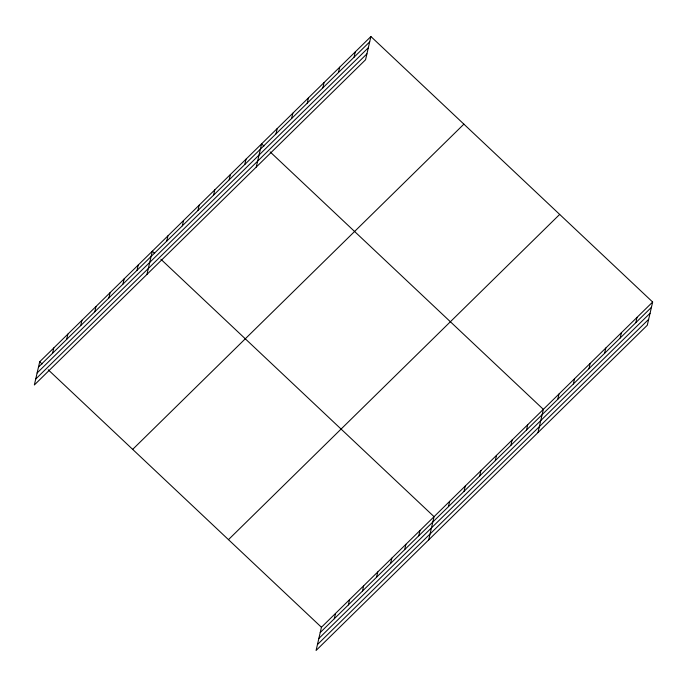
<?xml version="1.0" encoding="UTF-8"?>
<svg xmlns="http://www.w3.org/2000/svg" width="687" height="687" viewBox="0 0 687 687"><rect width="100%" height="100%" fill="white"/><g stroke="black" fill="none" stroke-linecap="round" stroke-linejoin="round"><path stroke-width="1.03" d="M370.911 36.54L39.709 361.757L34.35 384.969L365.561 59.743L370.911 36.54L652.65 302.031L647.291 325.243L316.089 650.46L321.439 627.257L652.65 302.031M52.556 353.255L53.784 347.94M66.63 339.43L67.858 334.114M80.714 325.604L81.933 320.297M94.789 311.786L96.017 306.471M108.864 297.96L110.092 292.653M122.939 284.143L124.167 278.828M137.014 270.317L138.242 265.01M146.958 274.396L152.316 251.184L154.644 253.374M166.709 241.163L167.929 235.856M182.321 225.834L183.549 220.518M197.933 210.505L199.161 205.19M213.545 195.168L214.773 189.861M229.166 179.839L230.385 174.524M244.778 164.502L246.006 159.195M256.26 167.07L261.618 143.858L263.945 146.048M276.002 133.845L277.23 128.529M291.614 118.508L292.842 113.2M307.235 103.179L308.463 97.863M322.847 87.85L324.075 82.534M338.459 72.513L339.687 67.206M354.071 57.184L355.299 51.868M334.294 618.747L335.522 613.431M348.369 604.921L349.597 599.614M362.444 591.103L363.672 585.788M376.519 577.278L377.747 571.962M390.594 563.46L391.822 558.145M404.677 549.634L405.897 544.319M418.752 535.808L419.98 530.501M428.697 539.888L434.055 516.676L160.844 259.214M448.439 506.654L449.667 501.347M464.051 491.325L465.279 486.01M479.672 475.997L480.891 470.681M495.284 460.659L496.512 455.352M510.896 445.331L512.124 440.015M526.508 430.002L527.736 424.686M537.99 432.561L543.348 409.358L270.137 151.896M557.741 399.336L558.969 394.02M573.353 383.999L574.581 378.692M588.965 368.67L590.193 363.354M604.577 353.341L605.805 348.026M620.198 338.004L621.426 332.697M635.81 322.675L637.038 317.36M38.481 367.073L369.692 41.847M37.115 372.981L368.326 47.755M35.715 379.061L366.918 53.844M132.677 449.375L463.888 124.149M228.47 539.639L559.682 214.421M320.219 632.564L651.422 307.347M318.854 638.472L650.057 313.246M317.446 644.561L648.657 319.335M39.709 361.757L42.036 363.955M48.227 369.795L321.439 627.257"/></g></svg>
